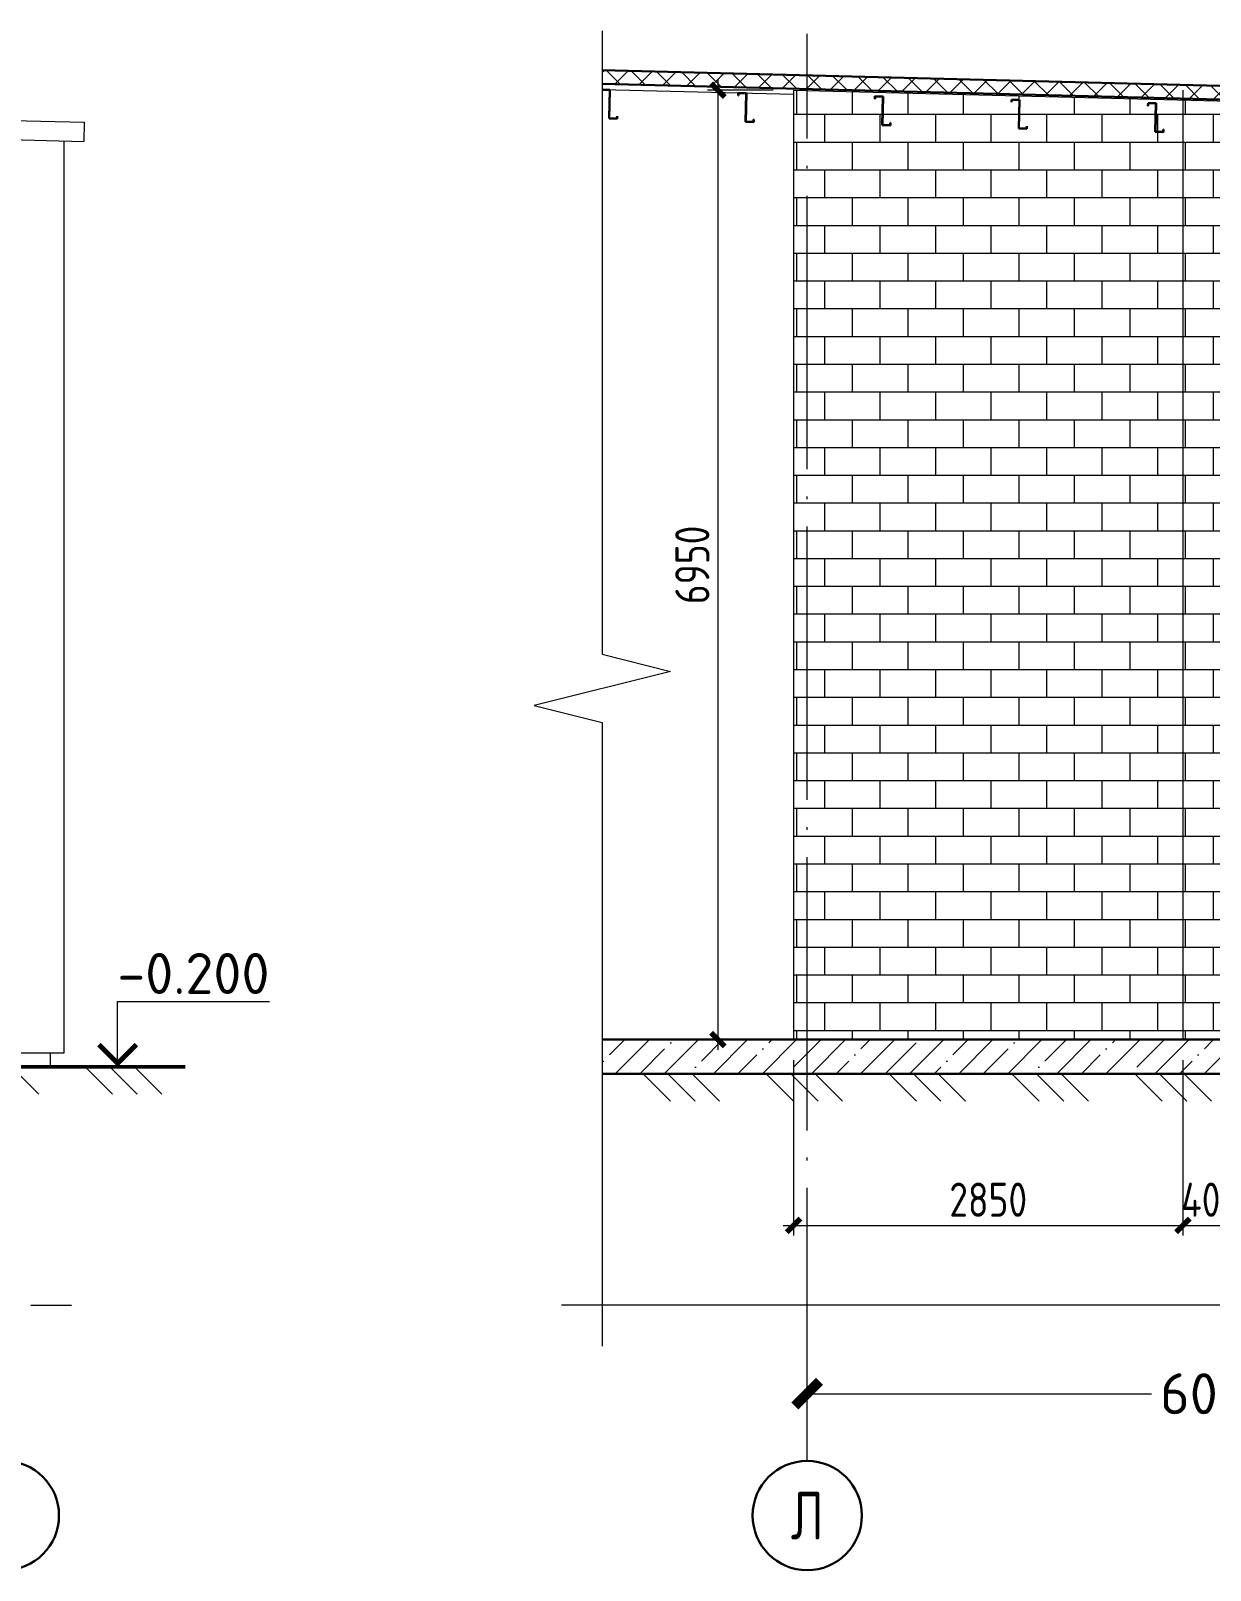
# Model space of a CAD drawing. Extents: x -965262 to 1142518, y -357520 to 71675.
# Drawn here: x 845422 to 854056, y -209034 to -197765 of the extents above; entities that cross this region are included whole.
import ezdxf

# ---------------------------------------------------------------- set-up
doc = ezdxf.new("R2010")
doc.units = 0
doc.header["$LTSCALE"] = 10
doc.linetypes.add('DOTE', pattern=[2.42, 2, -0.2, 0.02, -0.2])
doc.layers.get('0').update_dxf_attribs({"linetype": 'CONTINUOUS', "lineweight": 30})
doc.layers.get('Defpoints').update_dxf_attribs({"linetype": 'CONTINUOUS'})
doc.layers.add('DOTE', color=7, linetype='DOTE', lineweight=9)
doc.styles.add('GOST 2.304', font='isocpeur.ttf', dxfattribs={"width": 0.75, "height": 250})
doc.styles.get("Standard").update_dxf_attribs({"font": 'isocpeur.ttf', "height": 300})
doc.styles.add('ГОСТ 2м', font='isocpeur.ttf', dxfattribs={"width": 0.8, "height": 250})
doc.dimstyles.get("Standard").update_dxf_attribs({"dimscale": 100, "dimtxt": 300, "dimasz": 1.8, "dimexe": 1.8, "dimexo": 0.625, "dimgap": 0.9, "dimtad": 0, "dimdec": 0, "dimzin": 0, "dimdsep": 46, "dimtxsty": 'Standard', "dimblk": 'ARCHTICK', "dimcen": 0.9, "dimclrd": 256, "dimclre": 256, "dimclrt": 256, "dimadec": 0, "dimazin": 0, "dimtfac": 1, "dimtdec": 0, "dimtofl": 0, "dimtmove": 0, "dimatfit": 3, "dimfxl": 1, "dimtolj": 1, "dimtzin": 0, "dimlwd": 15, "dimlwe": 15, "dimarcsym": 0})
doc.dimstyles.new('ГОСТ 2м', dxfattribs={"dimtxt": 250, "dimasz": 100, "dimexe": 75, "dimexo": 150, "dimgap": 62.5, "dimtad": 1, "dimdec": 0, "dimtxsty": 'ГОСТ 2м', "dimblk": 'ARCHTICK', "dimcen": 150, "dimdle": 75, "dimclrd": 256, "dimclre": 256, "dimclrt": 256, "dimadec": 0, "dimazin": 0, "dimtfac": 1, "dimtdec": 0, "dimtmove": 0, "dimatfit": 3, "dimldrblk": 'OBLIQUE', "dimfxl": 1, "dimlwd": 15, "dimlwe": 15, "dimarcsym": 0})

# ---------------------------------------------------------------- blocks, each defined once
blk = doc.blocks.new('_ArchTick')
at = {"color": 0, "linetype": 'ByBlock', "lineweight": 0, "const_width": 0.4}
blk.add_lwpolyline([(-0.5, -0.5), (0.5, 0.5)], dxfattribs=at)
blk = doc.blocks.new('*D697')
at = {"lineweight": 15, "transparency": 16777216}
for p, q in [((851106, -207680), (851106, -207562)), ((857106, -207680), (857106, -207562)), ((851106, -207742), (853626, -207742)), ((857106, -207742), (854586, -207742))]:
    blk.add_line(p, q, dxfattribs=at)
at = {"layer": 'Defpoints', "color": 0, "lineweight": 15, "transparency": 16777216}
for p in [(851106, -207742), (857106, -207742), (857106, -207742)]:
    blk.add_point(p, dxfattribs=at)
at = {"lineweight": 15, "transparency": 16777216, "xscale": 180, "yscale": 180, "zscale": 180, "rotation": 180}
blk.add_blockref('_ArchTick', (851106, -207742), dxfattribs=at)
at = {"lineweight": 15, "transparency": 16777216, "xscale": 180, "yscale": 180, "zscale": 180}
blk.add_blockref('_ArchTick', (857106, -207742), dxfattribs=at)
at = {"lineweight": 15, "transparency": 16777216, "insert": (854106, -207742), "char_height": 300, "attachment_point": 5}
blk.add_mtext('\\A1;6000', dxfattribs=at)
blk = doc.blocks.new('*D662')
at = {"lineweight": 15, "transparency": 16777216}
for p, q in [((850856, -198200), (850377, -198200)), ((850452, -198125), (850452, -205225)), ((850856, -205150), (850377, -205150))]:
    blk.add_line(p, q, dxfattribs=at)
at = {"layer": 'Defpoints', "color": 0, "lineweight": 15, "transparency": 16777216}
for p in [(851006, -198200, -1451), (850452, -205150), (851006, -205150, -1451)]:
    blk.add_point(p, dxfattribs=at)
at = {"lineweight": 15, "transparency": 16777216, "xscale": 100, "yscale": 100, "zscale": 100}
for p, rotation in [((850452, -198200), 90), ((850452, -205150), 270)]:
    blk.add_blockref('_ArchTick', p, dxfattribs=dict(at, rotation=rotation))
at = {"lineweight": 15, "transparency": 16777216, "insert": (850265, -201675), "char_height": 250, "attachment_point": 5, "rotation": 90, "style": 'ГОСТ 2м'}
blk.add_mtext('6950', dxfattribs=at)
blk = doc.blocks.new('_Oblique')
at = {"color": 0, "linetype": 'ByBlock', "lineweight": -2}
blk.add_line((-0.5, -0.5), (0.5, 0.5), dxfattribs=at)
blk = doc.blocks.new('*D663')
at = {"lineweight": 15, "transparency": 16777216}
for p, q in [((851006, -205300), (851006, -206585)), ((853856, -205300), (853856, -206585)), ((850931, -206510), (853931, -206510))]:
    blk.add_line(p, q, dxfattribs=at)
at = {"layer": 'Defpoints', "color": 0, "lineweight": 15, "transparency": 16777216}
for p in [(851006, -205150, -1451), (853856, -205150, -1451), (853856, -206510)]:
    blk.add_point(p, dxfattribs=at)
at = {"lineweight": 15, "transparency": 16777216, "xscale": 100, "yscale": 100, "zscale": 100, "rotation": 180}
blk.add_blockref('_ArchTick', (851006, -206510), dxfattribs=at)
at = {"lineweight": 15, "transparency": 16777216, "xscale": 100, "yscale": 100, "zscale": 100}
blk.add_blockref('_ArchTick', (853856, -206510), dxfattribs=at)
at = {"lineweight": 15, "transparency": 16777216, "insert": (852431, -206322), "char_height": 250, "attachment_point": 5, "style": 'ГОСТ 2м'}
blk.add_mtext('2850', dxfattribs=at)
blk = doc.blocks.new('*D674')
at = {"lineweight": 15, "transparency": 16777216}
for p, q in [((853856, -205300), (853856, -206585)), ((854256, -205300), (854256, -206585)), ((853781, -206510), (854331, -206510))]:
    blk.add_line(p, q, dxfattribs=at)
at = {"layer": 'Defpoints', "color": 0, "lineweight": 15, "transparency": 16777216}
for p in [(853856, -205150, -4360), (854256, -205150, -4360), (854256, -206510)]:
    blk.add_point(p, dxfattribs=at)
at = {"lineweight": 15, "transparency": 16777216, "xscale": 100, "yscale": 100, "zscale": 100, "rotation": 180}
blk.add_blockref('_ArchTick', (853856, -206510), dxfattribs=at)
at = {"lineweight": 15, "transparency": 16777216, "xscale": 100, "yscale": 100, "zscale": 100}
blk.add_blockref('_ArchTick', (854256, -206510), dxfattribs=at)
at = {"lineweight": 15, "transparency": 16777216, "insert": (854056, -206322), "char_height": 250, "attachment_point": 5, "style": 'ГОСТ 2м'}
blk.add_mtext('400', dxfattribs=at)

msp = doc.modelspace()

# ---------------------------------------------------------------- hatches: boundary and pattern name
at = {"lineweight": 15}
h = msp.add_hatch(dxfattribs=at)
h.set_pattern_fill('ANSI37', color=30, scale=40, style=0)
h.set_pattern_definition([(45, (889230.79, -189336.09), (-89.80256, 89.80256), []), (135, (889230.79, -189336.09), (-89.80256, -89.80256), [])])
h.paths.add_polyline_path([(863688.7, -198509.4), (849606.2, -198154.7), (849606.2, -198054.6), (863691.2, -198409.4)])
h = msp.add_hatch(dxfattribs=at)
h.set_pattern_fill('AR-B816', color=4)
h.set_pattern_definition([(0, (2165938.29, -226215.38), (0, 203.2), []), (90, (2165938.29, -226215.38), (-203.2, 203.2), [203.2, -203.2])])
h.paths.add_polyline_path([(851006.2, -205149.9), (851006.2, -198200), (856981.2, -198350.5), (856981.2, -201983.9), (857101.7, -201983.9), (857101.7, -202295.9), (856981.2, -202295.9), (856981.2, -202309.9), (857006.2, -202309.9), (857006.2, -205149.9)])
h.paths.add_polyline_path([(856324.1, -200442.7), (856324.1, -199757.7), (855724.1, -199757.7), (855724.1, -200442.7)], flags=24)
h.paths.add_polyline_path([(856356.2, -201468.4), (856901.2, -201468.4), (856901.2, -200868.4), (856356.2, -200868.4)], flags=24)
h.paths.add_polyline_path([(855692, -202092.7), (855692, -201407.7), (855092, -201407.7), (855092, -202092.7)], flags=24)
h = msp.add_hatch(dxfattribs=at)
h.set_pattern_fill('AR-B816', color=4)
h.set_pattern_definition([(0, (2169537.76, -226215.38), (0, 203.2), []), (90, (2169537.76, -226215.38), (-203.2, 203.2), [203.2, -203.2])])
edge = h.paths.add_edge_path()
edge.add_ellipse((858003.5, -203586.3), major_axis=(0, -1156.9), ratio=0.2952217, start_angle=0, end_angle=360)
h.paths.add_polyline_path([(851811.4, -203928.9), (851811.4, -203203.9), (851211.4, -203203.9), (851211.4, -203928.9)], flags=9)
h.paths.add_polyline_path([(858598.3, -203882.4), (858598.3, -203237.4), (857998.3, -203237.4), (857998.3, -203882.4)], flags=9)
h.paths.add_polyline_path([(857830.7, -204082.4), (857830.7, -203377.4), (857230.7, -203377.4), (857230.7, -204082.4)], flags=9)
h = msp.add_hatch(dxfattribs=at)
h.set_pattern_fill('ANSI35', color=256, scale=40, style=0)
h.set_pattern_definition([(45, (878933.9, -202029.55), (-179.6051, 179.6051), []), (45, (879113.5, -202029.55), (-179.6051, 179.6051), [317.5, -63.5, 0, -63.5])])
h.paths.add_polyline_path([(849606.2, -205399.9), (849607.1, -205149.9), (863441.2, -205149.9), (863441.2, -205299.9), (863141.2, -205299.9), (863141.2, -205399.9)])
h = msp.add_hatch(dxfattribs=at)
h.set_pattern_fill('MCSHATCHBG', color=256, scale=40, angle=90, style=0, pattern_type=2)
h.set_pattern_definition([(135, (879400.35, -202029.55), (-450, -450), []), (135, (879400.35, -201849.55), (-450, -450), []), (135, (879400.35, -202569.55), (-450, -450), [])])
h.paths.add_polyline_path([(845228.7, -205349.9), (844563.7, -205349.9), (844563.7, -207094.1), (844763.7, -207094.1), (844763.7, -205549.9), (845228.7, -205549.9)])
h.paths.add_polyline_path([(846552.5, -205349.9), (845228.7, -205349.9), (845228.7, -205549.9), (846552.5, -205549.9)])
h.paths.add_polyline_path([(838228.7, -205399.9), (832228.7, -205399.9), (832228.7, -205599.9), (838228.7, -205599.9)])
h.paths.add_polyline_path([(832228.7, -205399.9), (830728.7, -205399.9), (830728.7, -205599.9), (832228.7, -205599.9)])
h.paths.add_polyline_path([(844228.7, -205399.9), (838228.7, -205399.9), (838228.7, -205599.9), (844063.7, -205599.9), (844063.7, -207094.1), (844228.7, -207094.1)])
h.paths.add_polyline_path([(844263.7, -205399.9), (844228.7, -205399.9), (844228.7, -207094.1), (844262.9, -207094.1)])
h = msp.add_hatch(dxfattribs=at)
h.set_pattern_fill('MCSHATCHBG', color=256, scale=40, angle=90, style=0, pattern_type=2)
h.set_pattern_definition([(135, (878933.9, -202029.55), (-450, -450), []), (135, (878933.9, -201849.55), (-450, -450), []), (135, (878933.9, -202569.55), (-450, -450), [])])
h.paths.add_polyline_path([(864106.2, -205349.9), (863441.2, -205349.9), (863441.2, -207094.1), (863641.2, -207094.1), (863641.2, -205549.9), (864106.2, -205549.9)])
h.paths.add_polyline_path([(865429.9, -205349.9), (864106.2, -205349.9), (864106.2, -205549.9), (865429.9, -205549.9)])
h.paths.add_polyline_path([(857106.2, -205399.9), (851106.2, -205399.9), (851106.2, -205599.9), (857106.2, -205599.9)])
h.paths.add_polyline_path([(851106.2, -205399.9), (849606.2, -205399.9), (849606.2, -205599.9), (851106.2, -205599.9)])
h.paths.add_polyline_path([(863106.2, -205399.9), (857106.2, -205399.9), (857106.2, -205599.9), (862941.2, -205599.9), (862941.2, -207094.1), (863106.2, -207094.1)])
h.paths.add_polyline_path([(863141.2, -205399.9), (863106.2, -205399.9), (863106.2, -207094.1), (863140.4, -207094.1)])

# ---------------------------------------------------------------- linework, layer by layer
at = {"color": 30}
for p, q in [((849606.2, -198054.6, 3149.8), (863691.2, -198409.4, 3149.8)), ((849606.2, -198154.7, 3149.8), (863688.7, -198509.4, 3149.8))]:
    msp.add_line(p, q, dxfattribs=at)
at = {"color": 30, "lineweight": 15}
msp.add_line((849606.2, -198194.7, 3149.8), (851006.2, -198229.9, 3149.8), dxfattribs=at)
for p, q in [((849662.1, -198197.3, 3149.8), (849606.2, -198195.9, 3149.8)), ((849606.2, -198197.5, 3149.8), (849660.4, -198198.9, 3149.8)), ((849660.4, -198198.9, 3149.8), (849655.4, -198407.2, 3149.8)), ((849657, -198405.6, 3149.8), (849662.1, -198197.3, 3149.8)), ((850601.8, -198220.8, 3149.8), (850601.3, -198239.8, 3149.8)), ((850601.3, -198239.8, 3149.8), (850602.9, -198239.8, 3149.8)), ((850661.8, -198222.3, 3149.8), (850601.8, -198220.8, 3149.8)), ((850602.9, -198239.8, 3149.8), (850603.3, -198222.4, 3149.8)), ((850603.3, -198222.4, 3149.8), (850660.1, -198223.8, 3149.8)), ((850660.1, -198223.8, 3149.8), (850655, -198432.2, 3149.8)), ((850656.7, -198430.6, 3149.8), (850661.8, -198222.3, 3149.8)), ((851601.5, -198244.7, 3149.8), (851601, -198263.7, 3149.8)), ((851601, -198263.7, 3149.8), (851602.6, -198263.8, 3149.8)), ((851661.5, -198246.2, 3149.8), (851601.5, -198244.7, 3149.8)), ((851602.6, -198263.8, 3149.8), (851603.1, -198246.4, 3149.8)), ((851603.1, -198246.4, 3149.8), (851659.8, -198247.8, 3149.8)), ((851659.8, -198247.8, 3149.8), (851654.8, -198456.1, 3149.8)), ((851656.4, -198454.5, 3149.8), (851661.5, -198246.2, 3149.8)), ((852601.2, -198269.7, 3149.8), (852600.7, -198288.7, 3149.8)), ((852600.7, -198288.7, 3149.8), (852602.3, -198288.7, 3149.8)), ((852661.2, -198271.2, 3149.8), (852601.2, -198269.7, 3149.8)), ((852602.3, -198288.7, 3149.8), (852602.8, -198271.3, 3149.8)), ((852602.8, -198271.3, 3149.8), (852659.5, -198272.7, 3149.8)), ((852659.5, -198272.7, 3149.8), (852654.4, -198481.1, 3149.8)), ((852656.1, -198479.5, 3149.8), (852661.2, -198271.2, 3149.8)), ((853600.9, -198294.6, 3149.8), (853600.4, -198313.6, 3149.8)), ((853600.4, -198313.6, 3149.8), (853602, -198313.7, 3149.8)), ((853660.9, -198296.1, 3149.8), (853600.9, -198294.6, 3149.8)), ((853602, -198313.7, 3149.8), (853602.4, -198296.3, 3149.8)), ((853602.4, -198296.3, 3149.8), (853659.2, -198297.7, 3149.8)), ((853659.2, -198297.7, 3149.8), (853654.1, -198506, 3149.8)), ((853655.8, -198504.4, 3149.8), (853660.9, -198296.1, 3149.8)), ((849655.4, -198407.2, 3149.8), (849715.3, -198408.7, 3149.8)), ((849713.8, -198407, 3149.8), (849657, -198405.6, 3149.8)), ((849714.2, -198389.6, 3149.8), (849713.8, -198407, 3149.8)), ((849715.8, -198389.7, 3149.8), (849714.2, -198389.6, 3149.8)), ((849715.3, -198408.7, 3149.8), (849715.8, -198389.7, 3149.8)), ((850655, -198432.2, 3149.8), (850715, -198433.6, 3149.8)), ((850713.5, -198432, 3149.8), (850656.7, -198430.6, 3149.8)), ((850713.9, -198414.6, 3149.8), (850713.5, -198432, 3149.8)), ((850715.5, -198414.6, 3149.8), (850713.9, -198414.6, 3149.8)), ((850715, -198433.6, 3149.8), (850715.5, -198414.6, 3149.8)), ((851713.6, -198438.5, 3149.8), (851713.2, -198455.9, 3149.8)), ((851715.2, -198438.6, 3149.8), (851713.6, -198438.5, 3149.8)), ((851714.7, -198457.6, 3149.8), (851715.2, -198438.6, 3149.8)), ((851654.8, -198456.1, 3149.8), (851714.7, -198457.6, 3149.8)), ((851713.2, -198455.9, 3149.8), (851656.4, -198454.5, 3149.8)), ((852654.4, -198481.1, 3149.8), (852714.4, -198482.5, 3149.8)), ((852712.9, -198480.9, 3149.8), (852656.1, -198479.5, 3149.8)), ((852713.3, -198463.5, 3149.8), (852712.9, -198480.9, 3149.8)), ((852714.9, -198463.5, 3149.8), (852713.3, -198463.5, 3149.8)), ((852714.4, -198482.5, 3149.8), (852714.9, -198463.5, 3149.8)), ((853654.1, -198506, 3149.8), (853714.1, -198507.5, 3149.8)), ((853712.6, -198505.8, 3149.8), (853655.8, -198504.4, 3149.8)), ((853713, -198488.4, 3149.8), (853712.6, -198505.8, 3149.8)), ((853714.6, -198488.5, 3149.8), (853713, -198488.4, 3149.8)), ((853714.1, -198507.5, 3149.8), (853714.6, -198488.5, 3149.8)), ((849606.2, -205149.9, 4733.5), (863441.2, -205149.9, 3730.3)), ((849606.2, -205399.9, 4721.6), (863141.2, -205399.9, 3724.1))]:
    msp.add_line(p, q)
at = {"color": 4, "lineweight": 15}
for q in [(851006.2, -205149.9, 2206.5), (856981.2, -198350.5, 2206.5)]:
    msp.add_line((851006.2, -198200, 2206.5), q, dxfattribs=at)
at = {"color": 4, "lineweight": 20}
msp.add_line((853856.2, -198200, 2206.5), (853856.2, -205149.9, 2206.5), dxfattribs=at)
at = {"color": 6, "lineweight": 15}
for p, q in [((844813.7, -198409.4, 4225.6), (845813.7, -198434.6, 4225.6)), ((845813.7, -198434.6, 4225.6), (845810.2, -198574.6, 4225.6)), ((844810.2, -198549.4, 4225.6), (845810.2, -198574.6, 4225.6))]:
    msp.add_line(p, q, dxfattribs=at)
at = {"color": 6, "lineweight": 15, "extrusion": (0, 0, -1)}
for p, q in [((845663.7, -198570.9, 4733.5), (845663.7, -205249.9, 4733.5)), ((845663.7, -205249.9, 4733.5), (844663.7, -205249.9, 4733.5))]:
    msp.add_line(p, q, dxfattribs=at)
at = {"lineweight": 15, "ltscale": 100}
for p, q in [((846058.1, -205349.9, 4733.5), (846058.1, -204869.9, 4733.5)), ((846058.1, -204869.9, 4733.5), (847170.8, -204869.9, 4733.5))]:
    msp.add_line(p, q, dxfattribs=at)
at = {"lineweight": 15}
for p, q in [((851006.2, -205149.9, 2206.5), (851206.2, -205149.9, 2206.5)), ((845563.7, -205249.9, 4733.5), (845563.7, -205349.9, 4733.5))]:
    msp.add_line(p, q, dxfattribs=at)
at = {"lineweight": 50}
msp.add_line((844563.7, -205349.9, 4733.5), (846552.5, -205349.9, 4733.5), dxfattribs=at)
at = {"color": 5, "lineweight": 15, "ltscale": 10, "extrusion": (1, 0, 0), "elevation": 849606.2}
for points in [[(-197765.3, 5466.2), (-202329.7, 5466.2)], [(-207094.1, 5466.2), (-207394.1, 5466.2)]]:
    msp.add_lwpolyline(points, dxfattribs=at)
at = {"color": 5, "lineweight": 15, "ltscale": 10, "elevation": 5466.2}
for points in [[(849606.2, -202329.7), (850106.2, -202454.7)], [(850106.2, -202454.7), (849106.2, -202704.7)], [(849106.2, -202704.7), (849606.2, -202829.7)], [(849606.2, -202829.7), (849606.2, -207094.1)]]:
    msp.add_lwpolyline(points, dxfattribs=at)
at = {"lineweight": 15, "ltscale": 100, "const_width": 36, "elevation": 5818.6}
msp.add_lwpolyline([(846195.4, -205187.2), (846058.1, -205324.5), (845920.8, -205187.2)], dxfattribs=at)
at = {"color": 5, "lineweight": 15, "ltscale": 10, "extrusion": (0.080866, 0, -0.996725), "elevation": 61845.7}
msp.add_lwpolyline([(-207094.1, 843182.5), (-207094.1, 843482.5)], dxfattribs=at)
at = {"color": 5, "lineweight": 15, "ltscale": 10, "extrusion": (-0.080866, 0, -0.996725), "elevation": -74153}
msp.add_lwpolyline([(207094.1, -846381.7), (207094.1, -846081.7)], dxfattribs=at)
at = {"color": 5, "lineweight": 15, "ltscale": 10, "extrusion": (0, 1, 0), "elevation": -207094.1}
msp.add_lwpolyline([(-856703.8, 5498.6), (-849606.2, 5466.2)], dxfattribs=at)
at = {"layer": 'DOTE', "lineweight": 5, "ltscale": 100}
msp.add_line((851106.2, -208234.1, 2206.5), (851106.2, -197788.5, 2206.5), dxfattribs=at)
at = {"layer": 'DOTE', "linetype": 'Continuous', "lineweight": 30}
for centre in [(845228.7, -208634.1, 3282.3), (851106.2, -208634.1, 2206.5)]:
    msp.add_circle(centre, 400, dxfattribs=at)

# ---------------------------------------------------------------- texts
at = {"lineweight": 15, "ltscale": 100, "style": 'GOST 2.304'}
msp.add_text('-0.200', height=300, dxfattribs=at).set_placement((846055.6, -204815.9, 4733.5))
at = {"layer": 'DOTE', "linetype": 'Continuous', "lineweight": 30, "ltscale": 100, "insert": (851106.2, -208634.1, 2206.5), "char_height": 350, "width": 800, "attachment_point": 5, "style": 'GOST 2.304'}
msp.add_mtext('Л', dxfattribs=at)

# ---------------------------------------------------------------- dimensions: what is measured, and where the dimension line sits
at = {"lineweight": 15}
dim = msp.add_linear_dim(base=(850452.5, -205149.9, 3657.7), p1=(851006.2, -198200, 2206.5), p2=(851006.2, -205149.9, 2206.5), angle=90, dimstyle='ГОСТ 2м', dxfattribs=at)
dim.commit()
dim.dimension.update_dxf_attribs({"geometry": '*D662', "text_midpoint": (850265, -201674.9, 3657.7)})
dim = msp.add_linear_dim(base=(853856.2, -206509.9, 3657.7), p1=(851006.2, -205149.9, 2206.5), p2=(853856.2, -205149.9, 2206.5), dimstyle='ГОСТ 2м', dxfattribs=at)
dim.commit()
dim.dimension.update_dxf_attribs({"geometry": '*D663', "text_midpoint": (852431.2, -206322.4, 3657.7)})
dim = msp.add_linear_dim(base=(854256.2, -206509.9, 6566.3), p1=(853856.2, -205149.9, 2206.5), p2=(854256.2, -205149.9, 2206.5), dimstyle='ГОСТ 2м', dxfattribs=at)
dim.commit()
dim.dimension.update_dxf_attribs({"geometry": '*D674', "text_midpoint": (854056.2, -206509.9, 6566.3), "dimtype": 160})
dim = msp.add_linear_dim(base=(857106.2, -207742.5, 2206.5), p1=(851106.2, -207742.5, 2206.5), p2=(857106.2, -207742.5, 2206.5), dimstyle='Standard', override={"dimdec": 0}, dxfattribs=at)
dim.commit()
dim.dimension.update_dxf_attribs({"geometry": '*D697', "text_midpoint": (854106.2, -207742.5, 2206.5)})

doc.saveas('drawing.dxf')
